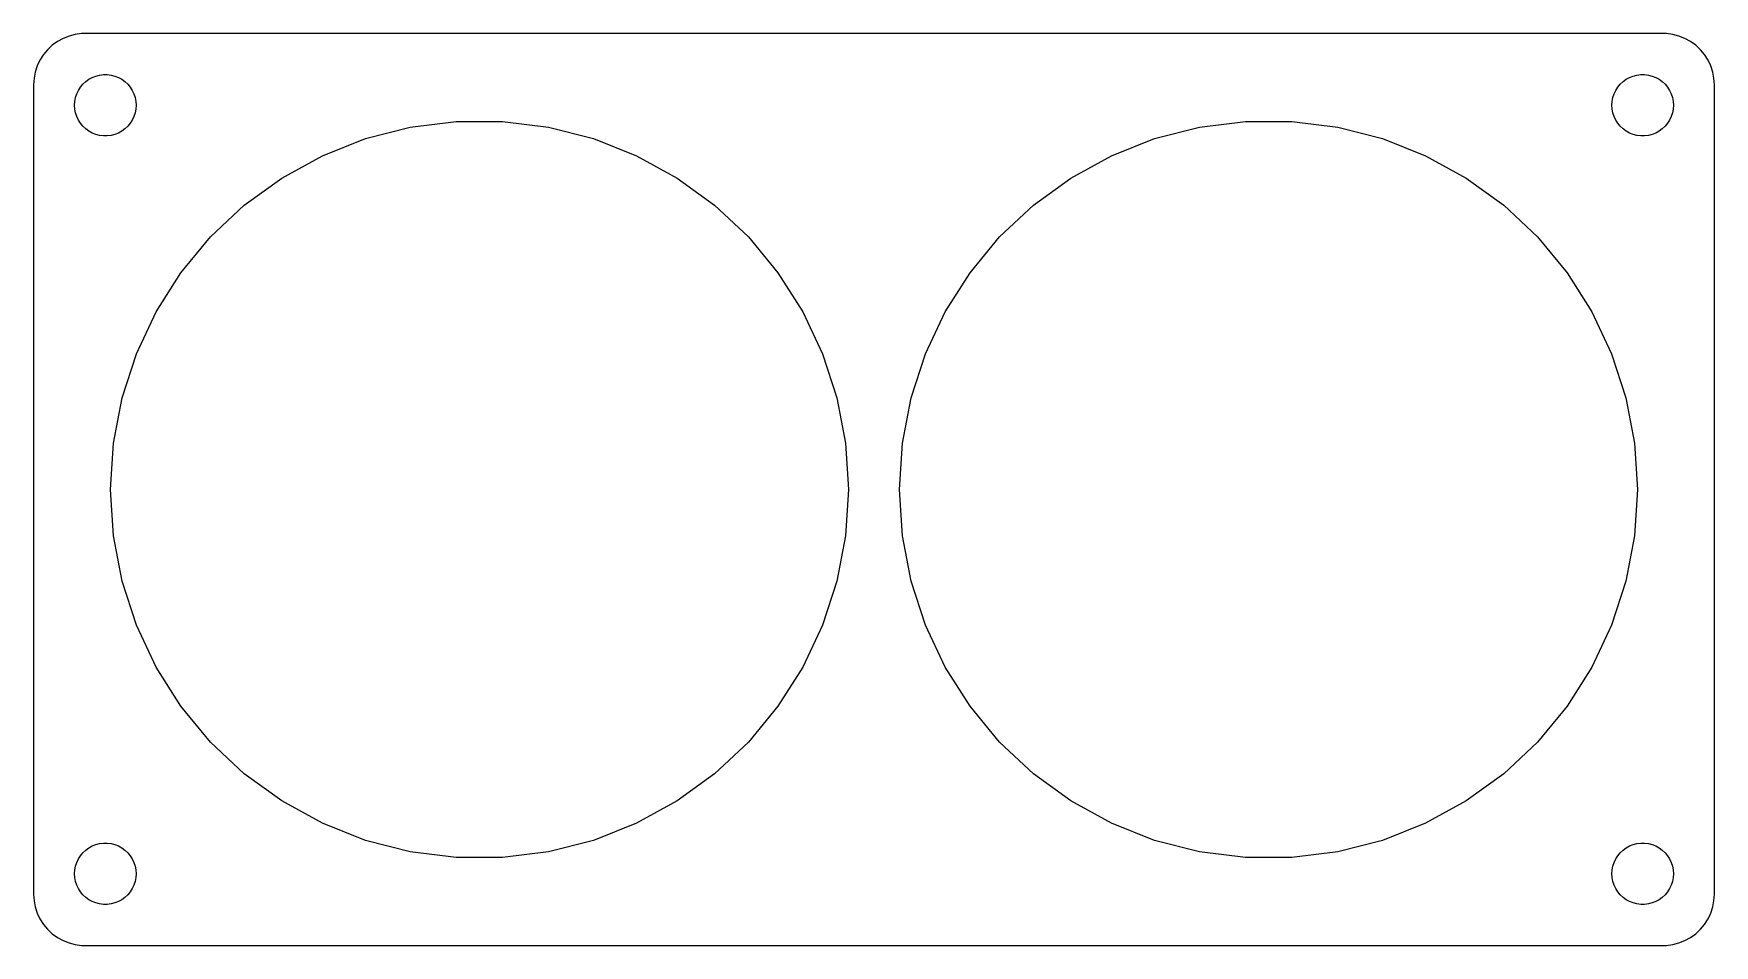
# Model space of a CAD drawing. Header units: metres. Extents: x -82 to 82, y -44 to 44.
import ezdxf

# ---------------------------------------------------------------- set-up
doc = ezdxf.new("R2010")
doc.units = ezdxf.units.M

msp = doc.modelspace()

# ---------------------------------------------------------------- linework, layer by layer
for p, q in [((-77.9369, 44.4114), (-78.5451, 44.2553)), ((-77.3139, 44.4901), (-77.9369, 44.4114)), ((77.3139, 44.4901), (-77.3139, 44.4901)), ((77.9369, 44.4114), (77.3139, 44.4901)), ((78.5451, 44.2553), (77.9369, 44.4114)), ((-80.6448, 42.9227), (-81.0451, 42.4389)), ((-80.1871, 43.3526), (-80.6448, 42.9227)), ((-79.6791, 43.7216), (-80.1871, 43.3526)), ((-79.1289, 44.0241), (-79.6791, 43.7216)), ((-78.5451, 44.2553), (-79.1289, 44.0241)), ((79.1289, 44.0241), (78.5451, 44.2553)), ((79.6791, 43.7216), (79.1289, 44.0241)), ((80.1871, 43.3526), (79.6791, 43.7216)), ((80.6448, 42.9227), (80.1871, 43.3526)), ((81.0451, 42.4389), (80.6448, 42.9227)), ((-81.6489, 41.3406), (-81.8429, 40.7434)), ((-81.3815, 41.9088), (-81.6489, 41.3406)), ((-81.0451, 42.4389), (-81.3815, 41.9088)), ((81.3815, 41.9088), (81.0451, 42.4389)), ((81.6489, 41.3406), (81.3815, 41.9088)), ((81.8429, 40.7434), (81.6489, 41.3406)), ((-81.9606, 40.1267), (-82, 39.5)), ((-82, 39.5), (-82, -39.5)), ((-81.8429, 40.7434), (-81.9606, 40.1267)), ((-77.427, 39.2634), (-77.1869, 39.5536)), ((-77.1869, 39.5536), (-76.9123, 39.8115)), ((-76.9123, 39.8115), (-76.6075, 40.033)), ((-76.6075, 40.033), (-76.2773, 40.2145)), ((-76.2773, 40.2145), (-75.927, 40.3532)), ((-75.927, 40.3532), (-75.5621, 40.4469)), ((-75.5621, 40.4469), (-75.1884, 40.4941)), ((-75.1884, 40.4941), (-74.8116, 40.4941)), ((-74.8116, 40.4941), (-74.4379, 40.4469)), ((-74.4379, 40.4469), (-74.073, 40.3532)), ((-74.073, 40.3532), (-73.7227, 40.2145)), ((-73.7227, 40.2145), (-73.3925, 40.033)), ((-73.3925, 40.033), (-73.0877, 39.8115)), ((-73.0877, 39.8115), (-72.8131, 39.5536)), ((-72.8131, 39.5536), (-72.573, 39.2634)), ((72.573, 39.2634), (72.8131, 39.5536)), ((72.8131, 39.5536), (73.0877, 39.8115)), ((73.0877, 39.8115), (73.3925, 40.033)), ((73.3925, 40.033), (73.7227, 40.2145)), ((73.7227, 40.2145), (74.073, 40.3532)), ((74.073, 40.3532), (74.4379, 40.4469)), ((74.4379, 40.4469), (74.8116, 40.4941)), ((74.8116, 40.4941), (75.1884, 40.4941)), ((75.1884, 40.4941), (75.5621, 40.4469)), ((75.5621, 40.4469), (75.927, 40.3532)), ((75.927, 40.3532), (76.2773, 40.2145)), ((76.2773, 40.2145), (76.6075, 40.033)), ((76.6075, 40.033), (76.9123, 39.8115)), ((76.9123, 39.8115), (77.1869, 39.5536)), ((77.1869, 39.5536), (77.427, 39.2634)), ((81.9606, 40.1267), (81.8429, 40.7434)), ((82, 39.5), (81.9606, 40.1267)), ((82, -39.5), (82, 39.5)), ((-78, 37.5), (-77.9763, 37.876)), ((-77.9763, 37.876), (-77.9057, 38.2461)), ((-77.9057, 38.2461), (-77.7893, 38.6044)), ((-77.7893, 38.6044), (-77.6289, 38.9453)), ((-77.6289, 38.9453), (-77.427, 39.2634)), ((-72.573, 39.2634), (-72.3711, 38.9453)), ((-72.3711, 38.9453), (-72.2107, 38.6044)), ((-72.2107, 38.6044), (-72.0943, 38.2461)), ((-72.0943, 38.2461), (-72.0237, 37.876)), ((-72.0237, 37.876), (-72, 37.5)), ((72, 37.5), (72.0237, 37.876)), ((72.0237, 37.876), (72.0943, 38.2461)), ((72.0943, 38.2461), (72.2107, 38.6044)), ((72.2107, 38.6044), (72.3711, 38.9453)), ((72.3711, 38.9453), (72.573, 39.2634)), ((77.427, 39.2634), (77.6289, 38.9453)), ((77.6289, 38.9453), (77.7893, 38.6044)), ((77.7893, 38.6044), (77.9057, 38.2461)), ((77.9057, 38.2461), (77.9763, 37.876)), ((77.9763, 37.876), (78, 37.5)), ((-77.9763, 37.124), (-78, 37.5)), ((-77.9057, 36.7539), (-77.9763, 37.124)), ((-77.7893, 36.3956), (-77.9057, 36.7539)), ((-77.6289, 36.0547), (-77.7893, 36.3956)), ((-72.2107, 36.3956), (-72.3711, 36.0547)), ((-72.0943, 36.7539), (-72.2107, 36.3956)), ((-72.0237, 37.124), (-72.0943, 36.7539)), ((-72, 37.5), (-72.0237, 37.124)), ((72.0237, 37.124), (72, 37.5)), ((72.0943, 36.7539), (72.0237, 37.124)), ((72.2107, 36.3956), (72.0943, 36.7539)), ((72.3711, 36.0547), (72.2107, 36.3956)), ((77.7893, 36.3956), (77.6289, 36.0547)), ((77.9057, 36.7539), (77.7893, 36.3956)), ((77.9763, 37.124), (77.9057, 36.7539)), ((78, 37.5), (77.9763, 37.124)), ((-77.427, 35.7366), (-77.6289, 36.0547)), ((-77.1869, 35.4464), (-77.427, 35.7366)), ((-76.9123, 35.1885), (-77.1869, 35.4464)), ((-76.6075, 34.967), (-76.9123, 35.1885)), ((-76.2773, 34.7855), (-76.6075, 34.967)), ((-75.927, 34.6468), (-76.2773, 34.7855)), ((-75.5621, 34.5531), (-75.927, 34.6468)), ((-75.1884, 34.5059), (-75.5621, 34.5531)), ((-74.8116, 34.5059), (-75.1884, 34.5059)), ((-74.4379, 34.5531), (-74.8116, 34.5059)), ((-74.073, 34.6468), (-74.4379, 34.5531)), ((-73.7227, 34.7855), (-74.073, 34.6468)), ((-73.3925, 34.967), (-73.7227, 34.7855)), ((-73.0877, 35.1885), (-73.3925, 34.967)), ((-72.8131, 35.4464), (-73.0877, 35.1885)), ((-72.573, 35.7366), (-72.8131, 35.4464)), ((-72.3711, 36.0547), (-72.573, 35.7366)), ((-49.6246, 34.238), (-45.2457, 35.3623)), ((-45.2457, 35.3623), (-40.7605, 35.929)), ((-40.7605, 35.929), (-36.2395, 35.929)), ((-36.2395, 35.929), (-31.7543, 35.3623)), ((-31.7543, 35.3623), (-27.3754, 34.238)), ((27.3754, 34.238), (31.7543, 35.3623)), ((31.7543, 35.3623), (36.2395, 35.929)), ((36.2395, 35.929), (40.7605, 35.929)), ((40.7605, 35.929), (45.2457, 35.3623)), ((45.2457, 35.3623), (49.6246, 34.238)), ((72.573, 35.7366), (72.3711, 36.0547)), ((72.8131, 35.4464), (72.573, 35.7366)), ((73.0877, 35.1885), (72.8131, 35.4464)), ((73.3925, 34.967), (73.0877, 35.1885)), ((73.7227, 34.7855), (73.3925, 34.967)), ((74.073, 34.6468), (73.7227, 34.7855)), ((74.4379, 34.5531), (74.073, 34.6468)), ((74.8116, 34.5059), (74.4379, 34.5531)), ((75.1884, 34.5059), (74.8116, 34.5059)), ((75.5621, 34.5531), (75.1884, 34.5059)), ((75.927, 34.6468), (75.5621, 34.5531)), ((76.2773, 34.7855), (75.927, 34.6468)), ((76.6075, 34.967), (76.2773, 34.7855)), ((76.9123, 35.1885), (76.6075, 34.967)), ((77.1869, 35.4464), (76.9123, 35.1885)), ((77.427, 35.7366), (77.1869, 35.4464)), ((77.6289, 36.0547), (77.427, 35.7366)), ((-53.828, 32.5738), (-49.6246, 34.238)), ((-27.3754, 34.238), (-23.1719, 32.5738)), ((23.1719, 32.5738), (27.3754, 34.238)), ((49.6246, 34.238), (53.828, 32.5738)), ((-57.7898, 30.3958), (-53.828, 32.5738)), ((-23.1719, 32.5738), (-19.2102, 30.3958)), ((19.2102, 30.3958), (23.1719, 32.5738)), ((53.828, 32.5738), (57.7898, 30.3958)), ((-61.4473, 27.7385), (-57.7898, 30.3958)), ((-19.2102, 30.3958), (-15.5527, 27.7385)), ((15.5527, 27.7385), (19.2102, 30.3958)), ((57.7898, 30.3958), (61.4473, 27.7385)), ((-64.7429, 24.6437), (-61.4473, 27.7385)), ((-15.5527, 27.7385), (-12.2571, 24.6437)), ((12.2571, 24.6437), (15.5527, 27.7385)), ((61.4473, 27.7385), (64.7429, 24.6437)), ((-67.6246, 21.1603), (-64.7429, 24.6437)), ((-12.2571, 24.6437), (-9.37538, 21.1603)), ((9.37538, 21.1603), (12.2571, 24.6437)), ((64.7429, 24.6437), (67.6246, 21.1603)), ((-70.047, 17.3431), (-67.6246, 21.1603)), ((-9.37538, 21.1603), (-6.95296, 17.3431)), ((6.95296, 17.3431), (9.37538, 21.1603)), ((67.6246, 21.1603), (70.047, 17.3431)), ((-71.972, 13.2525), (-70.047, 17.3431)), ((-6.95296, 17.3431), (-5.02805, 13.2525)), ((5.02805, 13.2525), (6.95296, 17.3431)), ((70.047, 17.3431), (71.972, 13.2525)), ((-73.369, 8.95284), (-71.972, 13.2525)), ((-5.02805, 13.2525), (-3.631, 8.95284)), ((3.631, 8.95284), (5.02805, 13.2525)), ((71.972, 13.2525), (73.369, 8.95284)), ((-74.2161, 4.51199), (-73.369, 8.95284)), ((-3.631, 8.95284), (-2.78386, 4.51199)), ((2.78386, 4.51199), (3.631, 8.95284)), ((73.369, 8.95284), (74.2161, 4.51199)), ((-74.5, 0), (-74.2161, 4.51199)), ((-2.78386, 4.51199), (-2.5, 0)), ((2.5, 0), (2.78386, 4.51199)), ((74.2161, 4.51199), (74.5, 0)), ((-74.2161, -4.51199), (-74.5, 0)), ((-2.5, 0), (-2.78386, -4.51199)), ((2.78386, -4.51199), (2.5, 0)), ((74.5, 0), (74.2161, -4.51199)), ((-73.369, -8.95284), (-74.2161, -4.51199)), ((-2.78386, -4.51199), (-3.631, -8.95284)), ((3.631, -8.95284), (2.78386, -4.51199)), ((74.2161, -4.51199), (73.369, -8.95284)), ((-71.972, -13.2525), (-73.369, -8.95284)), ((-3.631, -8.95284), (-5.02805, -13.2525)), ((5.02805, -13.2525), (3.631, -8.95284)), ((73.369, -8.95284), (71.972, -13.2525)), ((-70.047, -17.3431), (-71.972, -13.2525)), ((-5.02805, -13.2525), (-6.95296, -17.3431)), ((6.95296, -17.3431), (5.02805, -13.2525)), ((71.972, -13.2525), (70.047, -17.3431)), ((-67.6246, -21.1603), (-70.047, -17.3431)), ((-6.95296, -17.3431), (-9.37538, -21.1603)), ((9.37538, -21.1603), (6.95296, -17.3431)), ((70.047, -17.3431), (67.6246, -21.1603)), ((-64.7429, -24.6437), (-67.6246, -21.1603)), ((-9.37538, -21.1603), (-12.2571, -24.6437)), ((12.2571, -24.6437), (9.37538, -21.1603)), ((67.6246, -21.1603), (64.7429, -24.6437)), ((-61.4473, -27.7385), (-64.7429, -24.6437)), ((-12.2571, -24.6437), (-15.5527, -27.7385)), ((15.5527, -27.7385), (12.2571, -24.6437)), ((64.7429, -24.6437), (61.4473, -27.7385)), ((-57.7898, -30.3958), (-61.4473, -27.7385)), ((-15.5527, -27.7385), (-19.2102, -30.3958)), ((19.2102, -30.3958), (15.5527, -27.7385)), ((61.4473, -27.7385), (57.7898, -30.3958)), ((-53.828, -32.5738), (-57.7898, -30.3958)), ((-19.2102, -30.3958), (-23.1719, -32.5738)), ((23.1719, -32.5738), (19.2102, -30.3958)), ((57.7898, -30.3958), (53.828, -32.5738)), ((-49.6246, -34.238), (-53.828, -32.5738)), ((-23.1719, -32.5738), (-27.3754, -34.238)), ((27.3754, -34.238), (23.1719, -32.5738)), ((53.828, -32.5738), (49.6246, -34.238)), ((-45.2457, -35.3623), (-49.6246, -34.238)), ((-27.3754, -34.238), (-31.7543, -35.3623)), ((31.7543, -35.3623), (27.3754, -34.238)), ((49.6246, -34.238), (45.2457, -35.3623)), ((-77.7893, -36.3956), (-77.6289, -36.0547)), ((-77.6289, -36.0547), (-77.427, -35.7366)), ((-77.427, -35.7366), (-77.1869, -35.4464)), ((-77.1869, -35.4464), (-76.9123, -35.1885)), ((-76.9123, -35.1885), (-76.6075, -34.967)), ((-76.6075, -34.967), (-76.2773, -34.7855)), ((-76.2773, -34.7855), (-75.927, -34.6468)), ((-75.927, -34.6468), (-75.5621, -34.5531)), ((-75.5621, -34.5531), (-75.1884, -34.5059)), ((-75.1884, -34.5059), (-74.8116, -34.5059)), ((-74.8116, -34.5059), (-74.4379, -34.5531)), ((-74.4379, -34.5531), (-74.073, -34.6468)), ((-74.073, -34.6468), (-73.7227, -34.7855)), ((-73.7227, -34.7855), (-73.3925, -34.967)), ((-73.3925, -34.967), (-73.0877, -35.1885)), ((-73.0877, -35.1885), (-72.8131, -35.4464)), ((-72.8131, -35.4464), (-72.573, -35.7366)), ((-72.573, -35.7366), (-72.3711, -36.0547)), ((-72.3711, -36.0547), (-72.2107, -36.3956)), ((-40.7605, -35.929), (-45.2457, -35.3623)), ((-36.2395, -35.929), (-40.7605, -35.929)), ((-31.7543, -35.3623), (-36.2395, -35.929)), ((36.2395, -35.929), (31.7543, -35.3623)), ((40.7605, -35.929), (36.2395, -35.929)), ((45.2457, -35.3623), (40.7605, -35.929)), ((72.2107, -36.3956), (72.3711, -36.0547)), ((72.3711, -36.0547), (72.573, -35.7366)), ((72.573, -35.7366), (72.8131, -35.4464)), ((72.8131, -35.4464), (73.0877, -35.1885)), ((73.0877, -35.1885), (73.3925, -34.967)), ((73.3925, -34.967), (73.7227, -34.7855)), ((73.7227, -34.7855), (74.073, -34.6468)), ((74.073, -34.6468), (74.4379, -34.5531)), ((74.4379, -34.5531), (74.8116, -34.5059)), ((74.8116, -34.5059), (75.1884, -34.5059)), ((75.1884, -34.5059), (75.5621, -34.5531)), ((75.5621, -34.5531), (75.927, -34.6468)), ((75.927, -34.6468), (76.2773, -34.7855)), ((76.2773, -34.7855), (76.6075, -34.967)), ((76.6075, -34.967), (76.9123, -35.1885)), ((76.9123, -35.1885), (77.1869, -35.4464)), ((77.1869, -35.4464), (77.427, -35.7366)), ((77.427, -35.7366), (77.6289, -36.0547)), ((77.6289, -36.0547), (77.7893, -36.3956)), ((-78, -37.5), (-77.9763, -37.124)), ((-77.9763, -37.876), (-78, -37.5)), ((-77.9763, -37.124), (-77.9057, -36.7539)), ((-77.9057, -36.7539), (-77.7893, -36.3956)), ((-72.2107, -36.3956), (-72.0943, -36.7539)), ((-72.0943, -36.7539), (-72.0237, -37.124)), ((-72.0237, -37.124), (-72, -37.5)), ((-72, -37.5), (-72.0237, -37.876)), ((72, -37.5), (72.0237, -37.124)), ((72.0237, -37.876), (72, -37.5)), ((72.0237, -37.124), (72.0943, -36.7539)), ((72.0943, -36.7539), (72.2107, -36.3956)), ((77.7893, -36.3956), (77.9057, -36.7539)), ((77.9057, -36.7539), (77.9763, -37.124)), ((77.9763, -37.124), (78, -37.5)), ((78, -37.5), (77.9763, -37.876)), ((-77.9057, -38.2461), (-77.9763, -37.876)), ((-77.7893, -38.6044), (-77.9057, -38.2461)), ((-77.6289, -38.9453), (-77.7893, -38.6044)), ((-77.427, -39.2634), (-77.6289, -38.9453)), ((-77.1869, -39.5536), (-77.427, -39.2634)), ((-72.573, -39.2634), (-72.8131, -39.5536)), ((-72.3711, -38.9453), (-72.573, -39.2634)), ((-72.2107, -38.6044), (-72.3711, -38.9453)), ((-72.0943, -38.2461), (-72.2107, -38.6044)), ((-72.0237, -37.876), (-72.0943, -38.2461)), ((72.0943, -38.2461), (72.0237, -37.876)), ((72.2107, -38.6044), (72.0943, -38.2461)), ((72.3711, -38.9453), (72.2107, -38.6044)), ((72.573, -39.2634), (72.3711, -38.9453)), ((72.8131, -39.5536), (72.573, -39.2634)), ((77.427, -39.2634), (77.1869, -39.5536)), ((77.6289, -38.9453), (77.427, -39.2634)), ((77.7893, -38.6044), (77.6289, -38.9453)), ((77.9057, -38.2461), (77.7893, -38.6044)), ((77.9763, -37.876), (77.9057, -38.2461)), ((-82, -39.5), (-81.9606, -40.1267)), ((-81.9606, -40.1267), (-81.8429, -40.7434)), ((-81.8429, -40.7434), (-81.6489, -41.3406)), ((-76.9123, -39.8115), (-77.1869, -39.5536)), ((-76.6075, -40.033), (-76.9123, -39.8115)), ((-76.2773, -40.2145), (-76.6075, -40.033)), ((-75.927, -40.3532), (-76.2773, -40.2145)), ((-75.5621, -40.4469), (-75.927, -40.3532)), ((-75.1884, -40.4941), (-75.5621, -40.4469)), ((-74.8116, -40.4941), (-75.1884, -40.4941)), ((-74.4379, -40.4469), (-74.8116, -40.4941)), ((-74.073, -40.3532), (-74.4379, -40.4469)), ((-73.7227, -40.2145), (-74.073, -40.3532)), ((-73.3925, -40.033), (-73.7227, -40.2145)), ((-73.0877, -39.8115), (-73.3925, -40.033)), ((-72.8131, -39.5536), (-73.0877, -39.8115)), ((73.0877, -39.8115), (72.8131, -39.5536)), ((73.3925, -40.033), (73.0877, -39.8115)), ((73.7227, -40.2145), (73.3925, -40.033)), ((74.073, -40.3532), (73.7227, -40.2145)), ((74.4379, -40.4469), (74.073, -40.3532)), ((74.8116, -40.4941), (74.4379, -40.4469)), ((75.1884, -40.4941), (74.8116, -40.4941)), ((75.5621, -40.4469), (75.1884, -40.4941)), ((75.927, -40.3532), (75.5621, -40.4469)), ((76.2773, -40.2145), (75.927, -40.3532)), ((76.6075, -40.033), (76.2773, -40.2145)), ((76.9123, -39.8115), (76.6075, -40.033)), ((77.1869, -39.5536), (76.9123, -39.8115)), ((81.6489, -41.3406), (81.8429, -40.7434)), ((81.8429, -40.7434), (81.9606, -40.1267)), ((81.9606, -40.1267), (82, -39.5)), ((-81.6489, -41.3406), (-81.3815, -41.9088)), ((-81.3815, -41.9088), (-81.0451, -42.4389)), ((-81.0451, -42.4389), (-80.6448, -42.9227)), ((80.6448, -42.9227), (81.0451, -42.4389)), ((81.0451, -42.4389), (81.3815, -41.9088)), ((81.3815, -41.9088), (81.6489, -41.3406)), ((-80.6448, -42.9227), (-80.1871, -43.3526)), ((-80.1871, -43.3526), (-79.6791, -43.7216)), ((-79.6791, -43.7216), (-79.1289, -44.0241)), ((-79.1289, -44.0241), (-78.5451, -44.2553)), ((-78.5451, -44.2553), (-77.9369, -44.4114)), ((77.9369, -44.4114), (78.5451, -44.2553)), ((78.5451, -44.2553), (79.1289, -44.0241)), ((79.1289, -44.0241), (79.6791, -43.7216)), ((79.6791, -43.7216), (80.1871, -43.3526)), ((80.1871, -43.3526), (80.6448, -42.9227)), ((-77.9369, -44.4114), (-77.3139, -44.4901)), ((-77.3139, -44.4901), (77.3139, -44.4901)), ((77.3139, -44.4901), (77.9369, -44.4114))]:
    msp.add_line(p, q)

doc.saveas('drawing.dxf')
